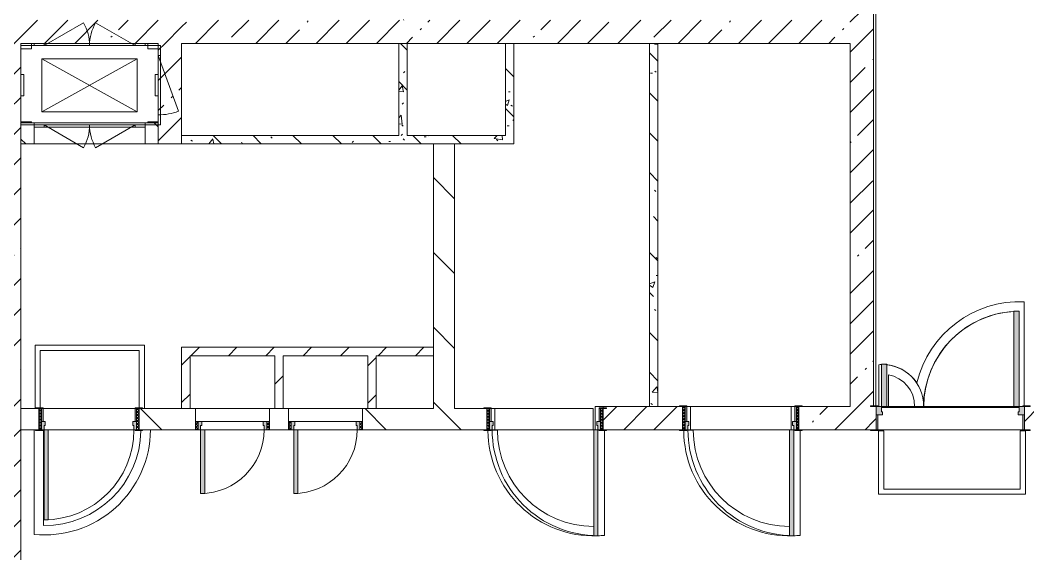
# Model space of a CAD drawing. Header units: millimetres. Extents: x 35143 to 244272, y -8553 to 29000.
# Drawn here: x 202226 to 211750, y 12229 to 17270 of the extents above; entities that cross this region are included whole.
import ezdxf

# ---------------------------------------------------------------- set-up
doc = ezdxf.new("R2010")
doc.units = ezdxf.units.MM
for name, color, linetype, lineweight, true_color in [('A-DOOR-3', 7, 'Continuous', 5, 0xaaaaaa), ('A-DOOR-4', 7, 'Continuous', 5, 0xe2e2e2), ('A-DOOR-FRAM-3', 7, 'Continuous', 5, 0xe2e2e2), ('A-DOOR-FRAM-4', 7, 'Continuous', 5, 0xaaaaaa), ('A-FLOR-2', 7, 'Continuous', 5, 0xaaaaaa), ('I-WALL-7', 7, 'Continuous', 5, 0x787878)]:
    doc.layers.add(name, color=color, linetype=linetype, lineweight=lineweight, true_color=true_color)
for name, color, linetype, lineweight in [('A-GENM-2', 7, 'Continuous', 5), ('A-WALL', 7, 'Continuous', 9), ('I-WALL-5', 7, 'Continuous', 5), ('M-EQPM-2', 7, 'Continuous', 5)]:
    doc.layers.add(name, color=color, linetype=linetype, lineweight=lineweight)
pattern_1 = [(45, (117261.88, 0), (-285.1231, 285.1231), []), (45, (117547, 0), (-285.1231, 285.1231), [504.031, -100.806, 16.764, -84.042])]
pattern_2 = [(135, (117261.9, 0), (-353.5534, -353.5534), [])]
pattern_3 = [(135, (117261.9, 0), (-377.1708, -377.1708), [533.4, -88.9, 17.78, -88.9]), (135, (117261.9, 376.94), (-377.1708, -377.1708), []), (50, (117261.9, 0), (637.6445, -55.7866), [66.675, -733.425]), (355, (117261.9, 0), (-123.3494, 668.699), [53.34, -586.74]), (100.451, (117315, -4.65), (514.299, 612.908), [56.665, -623.315]), (46.184, (117261.9, 177.8), (948.7764, -147.15), [100.012, -1100.137]), (96.636, (117340.9, 165.5), (830.909, 865.997), [84.998, -934.973]), (351.184, (117261.9, 177.8), (830.918, 865.988), [80.01, -880.11]), (21, (117350.8, 133.35), (530.6506, -357.9283), [66.675, -733.425]), (326, (117350.8, 133.35), (216.308, 644.6585), [53.34, -586.74]), (71.451, (117395, 103.5), (746.9596, 286.7243), [56.665, -623.315]), (37.5, (117261.88, 0), (10.81053, 295.9426), [16.764, -562.864, 16.764, -578.866, -588.962]), (37.5, (117261.88, 0), (10.81053, 295.9426), [-1175.258, 16.764, -572.198]), (7.5, (117261.88, 0), (233.8692, 350.6318), [16.764, -322.834, 16.764, -549.529, -224.472]), (7.5, (117261.88, 0), (233.8692, 350.6318), [-905.891, 16.764, -207.708]), (327.5, (117063.63, 0), (474.5678, -20.0513), [16.764, -205.486, 16.764, -676.656, -920.115]), (327.5, (117063.63, 0), (474.5678, -20.0513), [-915.67, 16.764, -903.351]), (317.5, (116974.73, 0), (518.4522, 88.9934), [16.764, -272.161, 16.764, -443.738, -653.415]), (317.5, (116974.73, 0), (518.4522, 88.9934), [-749.427, 16.764, -636.651])]
pattern_4 = [(45, (117261.88, 0), (-176.7767, 176.7767), [])]

# ---------------------------------------------------------------- blocks, each defined once
blk = doc.blocks.new('110_Дверь_СКБ_1Ст_Внутренняя1 - Д-8 950x2100h_охрана-V90-2_1_2_птичка')
at = {"layer": 'A-DOOR-3'}
h = blk.add_hatch(dxfattribs=at)
h.set_pattern_fill('FP_100', color=256, style=0, pattern_type=2)
h.set_pattern_definition([(135, (1826.41, 164.685), (-14.14214, -14.14214), []), (225, (1826.41, 164.685), (14.14214, -14.14214), [])])
h.paths.add_polyline_path([(487.5, 100), (462.5, 100), (462.5, -100), (487.5, -100), (487.5, -34.8)])
at = {"layer": 'A-DOOR-4'}
h = blk.add_hatch(color=256, dxfattribs=at)
h.paths.add_polyline_path([(-437.5, 100), (-437.5, 20), (-402.5, 20), (-402.5, 60), (-412.5, 60), (-416.2, 100)])
h.paths.add_polyline_path([(437.5, 100), (437.5, 60), (427.5, 60), (427.5, 20), (462.5, 20), (462.5, 100)])
at = {"layer": 'A-DOOR-FRAM-3'}
for points in [[(397.5, 950), (397.5, 100), (437.5, 100), (437.5, 950)], [(-492.5, 108), (-492.5, 100), (-422.5, 100), (-422.5, 108)], [(511.4, 108), (447.5, 108), (447.5, 100), (517.5, 100), (517.5, 108)], [(-422.5, 20), (-437.5, 20), (-437.5, -100), (-422.5, -100), (-422.5, -34.8)], [(462.5, 20), (447.5, 20), (447.5, -100), (462.5, -100), (462.5, -34.8)], [(-492.5, -100), (-492.5, -108), (-422.5, -108), (-422.5, -100)], [(517.5, -100), (447.5, -100), (447.5, -108), (517.5, -108)]]:
    blk.add_hatch(color=256, dxfattribs=at).paths.add_polyline_path(points)
at = {"layer": 'A-DOOR-FRAM-4'}
h = blk.add_hatch(dxfattribs=at)
h.set_pattern_fill('FP_101', color=256, style=0, pattern_type=2)
h.set_pattern_definition([(45, (-296.384, 164.685), (-14.1421, 14.1421), []), (135, (-296.384, 164.685), (-14.1421, -14.1421), [])])
h.paths.add_polyline_path([(-437.5, 100), (-462.5, 100), (-462.5, -100), (-437.5, -100), (-437.5, -34.8)])
at = {"layer": 'A-DOOR-3'}
for p, q in [((437.5, 950), (397.5, 950)), ((397.5, 950), (397.5, 100)), ((437.5, 100), (437.5, 950)), ((397.5, 100), (437.5, 100))]:
    blk.add_line(p, q, dxfattribs=at)
blk.add_arc((437.5, 100), 850, 90, 180, dxfattribs=at)
at = {"layer": 'A-DOOR-FRAM-4'}
for p, q in [((-422.5, 108), (-492.5, 108)), ((-492.5, 108), (-492.5, 100)), ((-492.5, 100), (-422.5, 100)), ((-437.5, 100), (-462.5, 100)), ((-462.5, 100), (-462.5, -100)), ((-412.5, 100), (-437.5, 100)), ((-437.5, 100), (-437.5, 20)), ((-437.5, -100), (-437.5, 100)), ((-422.5, 100), (-437.5, 100)), ((-437.5, 100), (-437.5, 99)), ((-437.5, 99), (-422.5, 99)), ((-422.5, 100), (-422.5, 108)), ((-422.5, 99), (-422.5, 100)), ((-412.5, 60), (-412.5, 100)), ((437.5, 100), (437.5, 60)), ((462.5, 100), (437.5, 100)), ((517.5, 108), (447.5, 108)), ((447.5, 108), (447.5, 100)), ((462.5, 100), (447.5, 100)), ((447.5, 100), (447.5, 99)), ((447.5, 100), (517.5, 100)), ((447.5, 99), (462.5, 99)), ((462.5, 20), (462.5, 100)), ((487.5, 100), (462.5, 100)), ((462.5, 100), (462.5, -100)), ((462.5, 99), (462.5, 100)), ((487.5, -100), (487.5, 100)), ((517.5, 100), (517.5, 108)), ((-437.5, 20), (-402.5, 20)), ((-422.5, 20), (-437.5, 20)), ((-437.5, 20), (-437.5, -100)), ((-422.5, -100), (-422.5, 20)), ((-402.5, 60), (-412.5, 60)), ((-402.5, 20), (-402.5, 60)), ((437.5, 60), (427.5, 60)), ((427.5, 60), (427.5, 20)), ((427.5, 20), (462.5, 20)), ((462.5, 20), (447.5, 20)), ((447.5, 20), (447.5, -100)), ((462.5, -100), (462.5, 20)), ((-422.5, -100), (-492.5, -100)), ((-492.5, -100), (-492.5, -108)), ((-492.5, -108), (-422.5, -108)), ((-462.5, -100), (-437.5, -100)), ((-437.5, -100), (-422.5, -100)), ((-422.5, -108), (-422.5, -100)), ((447.5, -100), (462.5, -100)), ((517.5, -100), (447.5, -100)), ((447.5, -100), (447.5, -108)), ((447.5, -108), (517.5, -108)), ((462.5, -100), (487.5, -100)), ((517.5, -108), (517.5, -100))]:
    blk.add_line(p, q, dxfattribs=at)
blk = doc.blocks.new('DOR_Проход в стене_Прямоугольный - 1050x1150 EI30-23344994-2_1_2_птичка')
at = {"layer": 'A-DOOR-3'}
for p, q in [((525, 100), (-525, 100)), ((525, -100), (-525, -100))]:
    blk.add_line(p, q, dxfattribs=at)
blk = doc.blocks.new('110_Дверь_СКБ_2Ст - Д-1_л_Лестничная клетка EIS60 2-32142534-2_1_2_птичка')
at = {"layer": 'A-DOOR-4'}
for points in [[(662.5, 110), (662.5, 1010), (612.5, 1010), (612.5, 110)], [(-587.5, 510), (-637.5, 510), (-637.5, 110), (-587.5, 110), (-587.5, 433.2)], [(712.5, 30), (697.5, 30), (697.5, -110), (712.5, -110), (712.5, -30.6)]]:
    blk.add_hatch(color=256, dxfattribs=at).paths.add_polyline_path(points)
h = blk.add_hatch(color=256, dxfattribs=at)
h.paths.add_polyline_path([(712.5, 110), (662.5, 110), (662.5, 60), (652.5, 60), (652.5, 30), (712.5, 30)])
h.paths.add_polyline_path([(-627.5, 30), (-627.5, 60), (-637.5, 60), (-637.5, 110), (-687.5, 110), (-687.5, 30)])
at = {"layer": 'A-DOOR-FRAM-3'}
for points in [[(-672.5, 110), (-672.5, 118), (-742.5, 118), (-742.5, 110)], [(767.5, 110), (767.5, 118), (697.5, 118), (697.5, 110)], [(-672.5, 30), (-687.5, 30), (-687.5, -110), (-672.5, -110), (-672.5, -30.6)], [(-672.5, -110), (-742.5, -110), (-742.5, -118), (-672.5, -118)], [(767.5, -118), (767.5, -110), (697.5, -110), (697.5, -118)]]:
    blk.add_hatch(color=256, dxfattribs=at).paths.add_polyline_path(points)
at = {"layer": 'A-DOOR-3'}
for p, q in [((662.5, 1010), (612.5, 1010)), ((612.5, 1010), (612.5, 110)), ((662.5, 110), (662.5, 1010)), ((-637.5, 510), (-637.5, 110)), ((-587.5, 510), (-637.5, 510)), ((-587.5, 110), (-587.5, 510)), ((-637.5, 110), (-587.5, 110)), ((612.5, 110), (662.5, 110))]:
    blk.add_line(p, q, dxfattribs=at)
for centre, radius, start, end in [((662.5, 110), 900, 90, 180), ((-637.5, 110), 400, 360, 90)]:
    blk.add_arc(centre, radius, start, end, dxfattribs=at)
at = {"layer": 'A-DOOR-FRAM-4'}
for p, q in [((-672.5, 118), (-742.5, 118)), ((-742.5, 118), (-742.5, 110)), ((-742.5, 110), (-672.5, 110)), ((-637.5, 110), (-687.5, 110)), ((-687.5, 110), (-687.5, 30)), ((-672.5, 110), (-672.5, 118)), ((-637.5, 60), (-637.5, 110)), ((662.5, 110), (662.5, 60)), ((712.5, 110), (662.5, 110)), ((767.5, 118), (697.5, 118)), ((697.5, 118), (697.5, 110)), ((697.5, 110), (767.5, 110)), ((712.5, 30), (712.5, 110)), ((767.5, 110), (767.5, 118)), ((-687.5, 30), (-627.5, 30)), ((-672.5, 30), (-687.5, 30)), ((-687.5, 30), (-687.5, -110)), ((-672.5, -110), (-672.5, 30)), ((-627.5, 60), (-637.5, 60)), ((-627.5, 30), (-627.5, 60)), ((662.5, 60), (652.5, 60)), ((652.5, 60), (652.5, 30)), ((652.5, 30), (712.5, 30)), ((712.5, 30), (697.5, 30)), ((697.5, 30), (697.5, -110)), ((712.5, -110), (712.5, 30)), ((-672.5, -110), (-742.5, -110)), ((-742.5, -110), (-742.5, -118)), ((-742.5, -118), (-672.5, -118)), ((-687.5, -110), (-672.5, -110)), ((-672.5, -118), (-672.5, -110)), ((697.5, -110), (712.5, -110)), ((767.5, -110), (697.5, -110)), ((697.5, -110), (697.5, -118)), ((697.5, -118), (767.5, -118)), ((767.5, -118), (767.5, -110))]:
    blk.add_line(p, q, dxfattribs=at)
blk = doc.blocks.new('110_Дверь_СКБ_1Ст_Внутренняя1 - Д-3 _п_ 1100x2100h_много всего-32102842-2_1_2_птичка')
at = {"layer": 'A-DOOR-3'}
h = blk.add_hatch(dxfattribs=at)
h.set_pattern_fill('FP_36', color=256, style=0, pattern_type=2)
h.set_pattern_definition([(135, (1751.41, 174.685), (-14.14214, -14.14214), []), (225, (1751.41, 174.685), (14.14214, -14.14214), [])])
h.paths.add_polyline_path([(562.5, 110), (537.5, 110), (537.5, -110), (562.5, -110), (562.5, -24.8)])
at = {"layer": 'A-DOOR-4'}
h = blk.add_hatch(color=256, dxfattribs=at)
h.paths.add_polyline_path([(512.5, 110), (512.5, 70), (502.5, 70), (502.5, 30), (537.5, 30), (537.5, 110)])
h.paths.add_polyline_path([(-487.5, 110), (-512.5, 110), (-512.5, 30), (-477.5, 30), (-477.5, 70), (-487.5, 70)])
at = {"layer": 'A-DOOR-FRAM-3'}
for points in [[(-487.5, 1110), (-487.5, 110), (-447.5, 110), (-447.5, 1110)], [(-567.5, 118), (-567.5, 110), (-497.5, 110), (-497.5, 118)], [(592.5, 118), (522.5, 118), (522.5, 110), (592.5, 110)], [(-497.5, 30), (-512.5, 30), (-512.5, -110), (-497.5, -110), (-497.5, -24.8)], [(537.5, 30), (522.5, 30), (522.5, -110), (537.5, -110), (537.5, -24.8)], [(-567.5, -110), (-567.5, -118), (-497.5, -118), (-497.5, -110)], [(592.5, -110), (522.5, -110), (522.5, -118), (592.5, -118)]]:
    blk.add_hatch(color=256, dxfattribs=at).paths.add_polyline_path(points)
at = {"layer": 'A-DOOR-FRAM-4'}
h = blk.add_hatch(dxfattribs=at)
h.set_pattern_fill('FP_37', color=256, style=0, pattern_type=2)
h.set_pattern_definition([(45, (-371.384, 174.685), (-14.1421, 14.1421), []), (135, (-371.384, 174.685), (-14.1421, -14.1421), [])])
h.paths.add_polyline_path([(-512.5, 110), (-537.5, 110), (-537.5, -110), (-512.5, -110), (-512.5, -24.8)])
at = {"layer": 'A-DOOR-3'}
for p, q in [((-487.5, 1110), (-487.5, 110)), ((-447.5, 1110), (-487.5, 1110)), ((-447.5, 110), (-447.5, 1110)), ((-487.5, 110), (-447.5, 110))]:
    blk.add_line(p, q, dxfattribs=at)
blk.add_arc((-487.5, 110), 1000, 360, 90, dxfattribs=at)
at = {"layer": 'A-DOOR-FRAM-4'}
for p, q in [((-497.5, 118), (-567.5, 118)), ((-567.5, 118), (-567.5, 110)), ((-567.5, 110), (-497.5, 110)), ((-512.5, 110), (-537.5, 110)), ((-537.5, 110), (-537.5, -110)), ((-487.5, 110), (-512.5, 110)), ((-512.5, 110), (-512.5, 30)), ((-512.5, -110), (-512.5, 110)), ((-497.5, 110), (-512.5, 110)), ((-512.5, 110), (-512.5, 109)), ((-512.5, 109), (-497.5, 109)), ((-497.5, 110), (-497.5, 118)), ((-497.5, 109), (-497.5, 110)), ((-487.5, 70), (-487.5, 110)), ((512.5, 110), (512.5, 70)), ((537.5, 110), (512.5, 110)), ((592.5, 118), (522.5, 118)), ((522.5, 118), (522.5, 110)), ((537.5, 110), (522.5, 110)), ((522.5, 110), (522.5, 109)), ((522.5, 110), (592.5, 110)), ((522.5, 109), (537.5, 109)), ((537.5, 30), (537.5, 110)), ((562.5, 110), (537.5, 110)), ((537.5, 110), (537.5, -110)), ((537.5, 109), (537.5, 110)), ((562.5, -110), (562.5, 110)), ((592.5, 110), (592.5, 118)), ((-512.5, 30), (-477.5, 30)), ((-497.5, 30), (-512.5, 30)), ((-512.5, 30), (-512.5, -110)), ((-497.5, -110), (-497.5, 30)), ((-477.5, 70), (-487.5, 70)), ((-477.5, 30), (-477.5, 70)), ((512.5, 70), (502.5, 70)), ((502.5, 70), (502.5, 30)), ((502.5, 30), (537.5, 30)), ((537.5, 30), (522.5, 30)), ((522.5, 30), (522.5, -110)), ((537.5, -110), (537.5, 30)), ((-497.5, -110), (-567.5, -110)), ((-567.5, -110), (-567.5, -118)), ((-567.5, -118), (-497.5, -118)), ((-537.5, -110), (-512.5, -110)), ((-512.5, -110), (-497.5, -110)), ((-497.5, -118), (-497.5, -110)), ((522.5, -110), (537.5, -110)), ((592.5, -110), (522.5, -110)), ((522.5, -110), (522.5, -118)), ((522.5, -118), (592.5, -118)), ((537.5, -110), (562.5, -110)), ((592.5, -118), (592.5, -110))]:
    blk.add_line(p, q, dxfattribs=at)
blk = doc.blocks.new('110_Дверь_СКБ_1Ст_Внутренняя1 - Д-3 _п_ 1100x2100h_много всего-32102838-2_1_2_птичка')
at = {"layer": 'A-DOOR-3'}
h = blk.add_hatch(dxfattribs=at)
h.set_pattern_fill('FP_40', color=256, style=0, pattern_type=2)
h.set_pattern_definition([(135, (1751.41, 164.685), (-14.14214, -14.14214), []), (225, (1751.41, 164.685), (14.14214, -14.14214), [])])
h.paths.add_polyline_path([(562.5, 100), (537.5, 100), (537.5, -100), (562.5, -100), (562.5, -34.8)])
at = {"layer": 'A-DOOR-4'}
h = blk.add_hatch(color=256, dxfattribs=at)
h.paths.add_polyline_path([(512.5, 100), (512.5, 60), (502.5, 60), (502.5, 20), (537.5, 20), (537.5, 100)])
h.paths.add_polyline_path([(-487.5, 100), (-512.5, 100), (-512.5, 20), (-477.5, 20), (-477.5, 60), (-487.5, 60)])
at = {"layer": 'A-DOOR-FRAM-3'}
for points in [[(-487.5, 1100), (-487.5, 100), (-447.5, 100), (-447.5, 1100)], [(-567.5, 108), (-567.5, 100), (-497.5, 100), (-497.5, 108)], [(592.5, 108), (522.5, 108), (522.5, 100), (592.5, 100)], [(-497.5, 20), (-512.5, 20), (-512.5, -100), (-497.5, -100), (-497.5, -34.8)], [(537.5, 20), (522.5, 20), (522.5, -100), (537.5, -100), (537.5, -34.8)], [(-567.5, -100), (-567.5, -108), (-497.5, -108), (-497.5, -100)], [(592.5, -100), (522.5, -100), (522.5, -108), (592.5, -108)]]:
    blk.add_hatch(color=256, dxfattribs=at).paths.add_polyline_path(points)
at = {"layer": 'A-DOOR-FRAM-4'}
h = blk.add_hatch(dxfattribs=at)
h.set_pattern_fill('FP_41', color=256, style=0, pattern_type=2)
h.set_pattern_definition([(45, (-371.384, 164.685), (-14.1421, 14.1421), []), (135, (-371.384, 164.685), (-14.1421, -14.1421), [])])
h.paths.add_polyline_path([(-512.5, 100), (-537.5, 100), (-537.5, -100), (-512.5, -100), (-512.5, -34.8)])
at = {"layer": 'A-DOOR-3'}
for p, q in [((-487.5, 1100), (-487.5, 100)), ((-447.5, 1100), (-487.5, 1100)), ((-447.5, 100), (-447.5, 1100)), ((-487.5, 100), (-447.5, 100))]:
    blk.add_line(p, q, dxfattribs=at)
blk.add_arc((-487.5, 100), 1000, 360, 90, dxfattribs=at)
at = {"layer": 'A-DOOR-FRAM-4'}
for p, q in [((-497.5, 108), (-567.5, 108)), ((-567.5, 108), (-567.5, 100)), ((-567.5, 100), (-497.5, 100)), ((-512.5, 100), (-537.5, 100)), ((-537.5, 100), (-537.5, -100)), ((-487.5, 100), (-512.5, 100)), ((-512.5, 100), (-512.5, 20)), ((-512.5, -100), (-512.5, 100)), ((-497.5, 100), (-512.5, 100)), ((-512.5, 100), (-512.5, 99)), ((-512.5, 99), (-497.5, 99)), ((-497.5, 100), (-497.5, 108)), ((-497.5, 99), (-497.5, 100)), ((-487.5, 60), (-487.5, 100)), ((512.5, 100), (512.5, 60)), ((537.5, 100), (512.5, 100)), ((592.5, 108), (522.5, 108)), ((522.5, 108), (522.5, 100)), ((537.5, 100), (522.5, 100)), ((522.5, 100), (522.5, 99)), ((522.5, 100), (592.5, 100)), ((522.5, 99), (537.5, 99)), ((537.5, 20), (537.5, 100)), ((562.5, 100), (537.5, 100)), ((537.5, 100), (537.5, -100)), ((537.5, 99), (537.5, 100)), ((562.5, -100), (562.5, 100)), ((592.5, 100), (592.5, 108)), ((-512.5, 20), (-477.5, 20)), ((-497.5, 20), (-512.5, 20)), ((-512.5, 20), (-512.5, -100)), ((-497.5, -100), (-497.5, 20)), ((-477.5, 60), (-487.5, 60)), ((-477.5, 20), (-477.5, 60)), ((512.5, 60), (502.5, 60)), ((502.5, 60), (502.5, 20)), ((502.5, 20), (537.5, 20)), ((537.5, 20), (522.5, 20)), ((522.5, 20), (522.5, -100)), ((537.5, -100), (537.5, 20)), ((-497.5, -100), (-567.5, -100)), ((-567.5, -100), (-567.5, -108)), ((-567.5, -108), (-497.5, -108)), ((-537.5, -100), (-512.5, -100)), ((-512.5, -100), (-497.5, -100)), ((-497.5, -108), (-497.5, -100)), ((522.5, -100), (537.5, -100)), ((592.5, -100), (522.5, -100)), ((522.5, -100), (522.5, -108)), ((522.5, -108), (592.5, -108)), ((537.5, -100), (562.5, -100)), ((592.5, -108), (592.5, -100))]:
    blk.add_line(p, q, dxfattribs=at)
blk = doc.blocks.new('160_Подъемник - 160_Подъемник-23521422-2_1_2_птичка')
at = {"layer": 'A-GENM-2'}
for p, q in [((220, 0), (592.4, 215)), ((220, 0), (592.4, 215)), ((1080, 0), (707.6, 215)), ((1080, 0), (707.6, 215)), ((-20, -95), (-20, 0)), ((-20, 0), (0, 0)), ((0, 0), (0, -95)), ((220, 20), (125, 20)), ((125, 20), (125, 0)), ((220, 20), (125, 20)), ((125, 20), (125, 0)), ((220, 0), (220, 20)), ((1080, 20), (220, 20)), ((220, 20), (1080, 20)), ((220, 0), (220, 20)), ((1080, 20), (220, 20)), ((220, 20), (1080, 20)), ((1080, 0), (1080, 20)), ((1080, 20), (1175, 20)), ((1080, 0), (1080, 20)), ((1080, 20), (1175, 20)), ((1175, 20), (1175, 0)), ((1175, 20), (1175, 0)), ((0, -95), (-20, -95)), ((-20, -95), (-20, -655)), ((-20, -655), (-20, -95)), ((125, 0), (220, 0)), ((125, 0), (220, 0)), ((1175, 0), (1080, 0)), ((1175, 0), (1080, 0)), ((0, -655), (-191.5, -128.8)), ((0, -655), (-20, -655)), ((-20, -655), (-20, -750)), ((0, -750), (0, -655)), ((-20, -750), (0, -750)), ((125, -770), (125, -750)), ((125, -750), (220, -750)), ((125, -770), (125, -750)), ((125, -750), (220, -750)), ((220, -750), (220, -770)), ((220, -750), (592.4, -965)), ((220, -750), (220, -770)), ((220, -750), (592.4, -965)), ((1080, -750), (707.6, -965)), ((1080, -750), (707.6, -965)), ((1080, -750), (1080, -770)), ((1175, -750), (1080, -750)), ((1080, -750), (1080, -770)), ((1175, -750), (1080, -750)), ((1175, -770), (1175, -750)), ((1175, -770), (1175, -750)), ((220, -770), (125, -770)), ((220, -770), (125, -770)), ((1080, -770), (220, -770)), ((220, -770), (1080, -770)), ((220, -770), (792, -770)), ((1080, -770), (508, -770)), ((1080, -770), (1175, -770)), ((1080, -770), (1175, -770))]:
    blk.add_line(p, q, dxfattribs=at)
for centre, radius, start, end in [((220, 0), 430, 0, 30), ((220, 0), 430, 0, 30), ((1080, 0), 430, 150, 180), ((1080, 0), 430, 150, 180), ((0, -655), 560, 90, 110), ((220, -750), 430, 330, 0), ((220, -750), 430, 330, 0), ((1080, -750), 430, 180, 210), ((1080, -750), 430, 180, 210)]:
    blk.add_arc(centre, radius, start, end, dxfattribs=at)
at = {"layer": 'M-EQPM-2'}
for p, q in [((1300, 0), (0, 0)), ((0, 0), (0, -750)), ((1300, -750), (1300, 0)), ((1100, -625), (200, -125)), ((200, -625), (1100, -125)), ((1100, -125), (200, -125)), ((200, -125), (200, -625)), ((1100, -625), (1100, -125)), ((200, -625), (1100, -625)), ((0, -750), (1300, -750))]:
    blk.add_line(p, q, dxfattribs=at)
blk = doc.blocks.new('Закладная деталь приямка - 200_100-20924312-2_1_2_птичка')
at = {"layer": 'M-EQPM-2'}
for p, q in [((85000, 16755), (84970, 16755)), ((85000, 16755), (84970, 16755)), ((85000, 16555), (85000, 16755)), ((85000, 16755), (85000, 16555)), ((84970, 16555), (85000, 16555)), ((85000, 16555), (84970, 16555))]:
    blk.add_line(p, q, dxfattribs=at)
blk = doc.blocks.new('Закладная деталь приямка - 200_100-V151-2_1_2_птичка')
at = {"layer": 'M-EQPM-2'}
for p, q in [((86240, 16755), (86240, 16555)), ((86240, 16555), (86240, 16755)), ((86270, 16755), (86240, 16755)), ((86240, 16755), (86270, 16755)), ((86240, 16555), (86270, 16555)), ((86240, 16555), (86270, 16555))]:
    blk.add_line(p, q, dxfattribs=at)
blk = doc.blocks.new('Закладная деталь приямка - 150_100-20924311-2_1_2_птичка')
at = {"layer": 'M-EQPM-2'}
for p, q in [((85070, 17050), (85070, 17000)), ((85070, 17050), (85070, 17000)), ((84970, 17000), (85070, 17000)), ((85070, 17000), (84970, 17000))]:
    blk.add_line(p, q, dxfattribs=at)
blk = doc.blocks.new('Закладная деталь приямка - 150_100-V152-2_1_2_птичка')
at = {"layer": 'M-EQPM-2'}
for p, q in [((86170, 17000), (86170, 17050)), ((86170, 17000), (86170, 17050)), ((86270, 17000), (86170, 17000)), ((86170, 17000), (86270, 17000))]:
    blk.add_line(p, q, dxfattribs=at)
blk = doc.blocks.new('Закладная деталь приямка - 150_100-V153-2_1_2_птичка')
at = {"layer": 'M-EQPM-2'}
for p, q in [((86270, 16310), (86170, 16310)), ((86170, 16310), (86270, 16310)), ((86170, 16310), (86170, 16300)), ((86170, 16310), (86170, 16300))]:
    blk.add_line(p, q, dxfattribs=at)
blk = doc.blocks.new('Закладная деталь приямка - 150_100-V154-2_1_2_птичка')
at = {"layer": 'M-EQPM-2'}
for p, q in [((85070, 16310), (84970, 16310)), ((84970, 16310), (85070, 16310)), ((85070, 16300), (85070, 16310)), ((85070, 16310), (85070, 16300))]:
    blk.add_line(p, q, dxfattribs=at)
blk = doc.blocks.new('110_Дверь_СКБ_1Ст - д-18 700x2100h_Технический шкаф ЭОМ и СС-V165-2_1_2_птичка')
at = {"layer": 'A-DOOR-3'}
h = blk.add_hatch(dxfattribs=at)
h.set_pattern_fill('FP_50', color=256, style=0, pattern_type=2)
h.set_pattern_definition([(135, (1951.41, 164.685), (-14.14214, -14.14214), []), (225, (1951.41, 164.685), (14.14214, -14.14214), [])])
h.paths.add_polyline_path([(362.5, 100), (337.5, 100), (337.5, 20), (362.5, 20)])
at = {"layer": 'A-DOOR-4'}
h = blk.add_hatch(color=256, dxfattribs=at)
h.paths.add_polyline_path([(312.5, 100), (312.5, 60), (302.5, 60), (302.5, 20), (337.5, 20), (337.5, 100)])
h.paths.add_polyline_path([(-287.5, 100), (-312.5, 100), (-312.5, 20), (-277.5, 20), (-277.5, 60), (-287.5, 60)])
at = {"layer": 'A-DOOR-FRAM-3'}
blk.add_hatch(color=256, dxfattribs=at).paths.add_polyline_path([(272.5, 700), (272.5, 100), (312.5, 100), (312.5, 700)])
at = {"layer": 'A-DOOR-FRAM-4'}
h = blk.add_hatch(dxfattribs=at)
h.set_pattern_fill('FP_51', color=256, style=0, pattern_type=2)
h.set_pattern_definition([(45, (-171.384, 164.685), (-14.1421, 14.1421), []), (135, (-171.384, 164.685), (-14.1421, -14.1421), [])])
h.paths.add_polyline_path([(-312.5, 100), (-337.5, 100), (-337.5, 20), (-312.5, 20)])
at = {"layer": 'A-DOOR-3'}
for p, q in [((312.5, 700), (272.5, 700)), ((272.5, 700), (272.5, 100)), ((312.5, 100), (312.5, 700)), ((272.5, 100), (312.5, 100))]:
    blk.add_line(p, q, dxfattribs=at)
blk.add_arc((312.5, 100), 600, 90, 180, dxfattribs=at)
at = {"layer": 'A-DOOR-FRAM-4'}
for p, q in [((-312.5, 100), (-337.5, 100)), ((-337.5, 100), (-337.5, 20)), ((-287.5, 100), (-312.5, 100)), ((-312.5, 100), (-312.5, 20)), ((-312.5, 20), (-312.5, 100)), ((-287.5, 60), (-287.5, 100)), ((-287.5, 100), (272.5, 100)), ((312.5, 100), (312.5, 60)), ((337.5, 100), (312.5, 100)), ((337.5, 20), (337.5, 100)), ((362.5, 100), (337.5, 100)), ((337.5, 100), (337.5, 20)), ((362.5, 20), (362.5, 100)), ((-337.5, 20), (-312.5, 20)), ((-312.5, 20), (-277.5, 20)), ((-277.5, 60), (-287.5, 60)), ((-277.5, 20), (-277.5, 60)), ((302.5, 20), (-277.5, 20)), ((312.5, 60), (302.5, 60)), ((302.5, 60), (302.5, 20)), ((302.5, 20), (337.5, 20)), ((337.5, 20), (362.5, 20))]:
    blk.add_line(p, q, dxfattribs=at)

msp = doc.modelspace()

# ---------------------------------------------------------------- hatches: boundary and pattern name
at = {"layer": 'I-WALL-5'}
h = msp.add_hatch(dxfattribs=at)
h.set_pattern_fill('FP_95', color=256, style=0, pattern_type=2)
h.set_pattern_definition(pattern_1)
h.paths.add_polyline_path([(210261.9, 13400), (210291.9, 13400), (210291.9, 13620), (210261.9, 13620), (210261.9, 13628), (210291.9, 13628), (210291.9, 21550), (210071.9, 21550), (210071.9, 13400)])
h = msp.add_hatch(dxfattribs=at)
h.set_pattern_fill('FP_95', color=256, style=0, pattern_type=2)
h.set_pattern_definition(pattern_1)
h.paths.add_polyline_path([(202231.9, 16300), (202231.9, 17270), (202121.9, 17270), (202121.9, 16300)])
h = msp.add_hatch(dxfattribs=at)
h.set_pattern_fill('FP_95', color=256, style=0, pattern_type=2)
h.set_pattern_definition(pattern_1)
h.paths.add_polyline_path([(203531.9, 17050), (203751.9, 17050), (203751.9, 17270), (202231.9, 17270), (202231.9, 17050), (203305.5, 17050)])
h = msp.add_hatch(dxfattribs=at)
h.set_pattern_fill('FP_95', color=256, style=0, pattern_type=2)
h.set_pattern_definition(pattern_1)
h.paths.add_polyline_path([(210071.9, 17050), (210071.9, 17270), (203751.9, 17270), (203751.9, 17050), (208870.7, 17050)])
h = msp.add_hatch(dxfattribs=at)
h.set_pattern_fill('FP_95', color=256, style=0, pattern_type=2)
h.set_pattern_definition(pattern_1)
h.paths.add_polyline_path([(203751.9, 16100), (203751.9, 17050), (203531.9, 17050), (203531.9, 16100)])
h = msp.add_hatch(dxfattribs=at)
h.set_pattern_fill('FP_95', color=256, style=0, pattern_type=2)
h.set_pattern_definition(pattern_1)
h.paths.add_polyline_path([(202121.9, 10400), (202231.9, 10400), (202231.9, 16300), (202121.9, 16300), (202121.9, 10642.6)])
h = msp.add_hatch(dxfattribs=at)
h.set_pattern_fill('FP_98', color=256, style=0, pattern_type=2)
h.set_pattern_definition(pattern_2)
h.paths.add_polyline_path([(202231.9, 16100), (202356.9, 16100), (202356.9, 16300), (202231.9, 16300)])
h.paths.add_polyline_path([(203531.9, 16100), (203531.9, 16300), (203406.9, 16300), (203406.9, 16100)])
h = msp.add_hatch(dxfattribs=at)
h.set_pattern_fill('FP_98', color=256, style=0, pattern_type=2)
h.set_pattern_definition(pattern_2)
h.paths.add_polyline_path([(206331.9, 13600), (206331.9, 16100), (206131.9, 16100), (206131.9, 13600)])
h = msp.add_hatch(dxfattribs=at)
h.set_pattern_fill('FP_99', color=256, style=0, pattern_type=2)
h.set_pattern_definition(pattern_4)
h.paths.add_polyline_path([(203831.9, 13600), (203831.9, 14180), (203751.9, 14180), (203751.9, 13600)])
h = msp.add_hatch(dxfattribs=at)
h.set_pattern_fill('FP_99', color=256, style=0, pattern_type=2)
h.set_pattern_definition(pattern_4)
h.paths.add_polyline_path([(205160.6, 14100), (206131.9, 14100), (206131.9, 14180), (203831.9, 14180), (203831.9, 14100), (204711.9, 14100)])
h = msp.add_hatch(dxfattribs=at)
h.set_pattern_fill('FP_99', color=256, style=0, pattern_type=2)
h.set_pattern_definition(pattern_4)
h.paths.add_polyline_path([(204711.9, 13600), (204711.9, 14100), (204631.9, 14100), (204631.9, 13600)])
h = msp.add_hatch(dxfattribs=at)
h.set_pattern_fill('FP_99', color=256, style=0, pattern_type=2)
h.set_pattern_definition(pattern_4)
h.paths.add_polyline_path([(205591.9, 13600), (205591.9, 14100), (205511.9, 14100), (205511.9, 13600)])
h = msp.add_hatch(dxfattribs=at)
h.set_pattern_fill('FP_95', color=256, style=0, pattern_type=2)
h.set_pattern_definition(pattern_1)
h.paths.add_polyline_path([(207766.9, 13400), (208486.9, 13400), (208486.9, 13620), (207736.9, 13620), (207736.9, 13608), (207766.9, 13608), (207766.9, 13600), (207736.9, 13600), (207736.9, 13400)])
h.paths.add_polyline_path([(209798.2, 13400), (210071.9, 13400), (210071.9, 13620), (209586.9, 13620), (209586.9, 13400), (209616.9, 13400)])
h = msp.add_hatch(dxfattribs=at)
h.set_pattern_fill('FP_95', color=256, style=0, pattern_type=2)
h.set_pattern_definition(pattern_1)
h.paths.add_polyline_path([(211771.9, 13400), (212061.9, 13400), (212061.9, 13620), (211716.9, 13620), (211716.9, 13400)])
h.paths.add_polyline_path([(210291.9, 13400), (210316.9, 13400), (210316.9, 13620), (210291.9, 13620), (210291.9, 13534.8)])
h = msp.add_hatch(dxfattribs=at)
h.set_pattern_fill('FP_98', color=256, style=0, pattern_type=2)
h.set_pattern_definition(pattern_2)
h.paths.add_polyline_path([(202371.9, 13400), (202401.9, 13400), (202401.9, 13600), (202231.9, 13600), (202231.9, 13400)])
h.paths.add_polyline_path([(203381.9, 13400), (203881.9, 13400), (203881.9, 13600), (203351.9, 13600), (203351.9, 13400)])
h.paths.add_polyline_path([(204581.9, 13400), (204761.9, 13400), (204761.9, 13600), (204581.9, 13600), (204581.9, 13480)])
h = msp.add_hatch(dxfattribs=at)
h.set_pattern_fill('FP_98', color=256, style=0, pattern_type=2)
h.set_pattern_definition(pattern_2)
h.paths.add_polyline_path([(206088.1, 13400), (206636.9, 13400), (206636.9, 13600), (205461.9, 13600), (205461.9, 13400)])
at = {"layer": 'I-WALL-7'}
h = msp.add_hatch(dxfattribs=at)
h.set_pattern_fill('FP_104', color=256, style=0, pattern_type=2)
h.set_pattern_definition(pattern_3)
h.paths.add_polyline_path([(205883.6, 16180), (205883.6, 17050), (205803.6, 17050), (205803.6, 16180)])
h.paths.add_polyline_path([(205883.6, 17270), (205883.6, 21235.8), (205803.6, 21235.8), (205803.6, 17270)])
h = msp.add_hatch(dxfattribs=at)
h.set_pattern_fill('FP_104', color=256, style=0, pattern_type=2)
h.set_pattern_definition(pattern_3)
h.paths.add_polyline_path([(206891.9, 16180), (206891.9, 17050), (206811.9, 17050), (206811.9, 16180)])
h = msp.add_hatch(dxfattribs=at)
h.set_pattern_fill('FP_104', color=256, style=0, pattern_type=2)
h.set_pattern_definition(pattern_3)
h.paths.add_polyline_path([(208252.6, 13620), (208252.6, 17050), (208172.6, 17050), (208172.6, 13620)])
h = msp.add_hatch(dxfattribs=at)
h.set_pattern_fill('FP_104', color=256, style=0, pattern_type=2)
h.set_pattern_definition(pattern_3)
h.paths.add_polyline_path([(206891.9, 16100), (206891.9, 16180), (203751.9, 16180), (203751.9, 16100), (206331.9, 16100)])

# ---------------------------------------------------------------- linework, layer by layer
at = {"layer": 'A-FLOR-2'}
for p, q in [((210311.9, 21130), (210311.9, 13628)), ((211715.5, 13628), (211715.5, 14609.2)), ((202366.6, 14200), (202366.6, 13600)), ((203401.9, 14200), (202366.6, 14200)), ((203401.9, 13600), (203401.9, 14200)), ((202416.6, 13608), (202416.6, 14150)), ((202416.6, 14150), (203351.9, 14150)), ((203351.9, 14150), (203351.9, 13608)), ((210341.4, 14014.7), (210341.4, 13621.1)), ((210431.4, 13621.1), (210431.4, 13920.9)), ((207661.9, 13620), (207736.9, 13620)), ((208526.9, 13620), (208561.9, 13620)), ((208561.9, 13620), (208561.9, 13400)), ((209511.9, 13400), (209511.9, 13620)), ((209511.9, 13620), (209546.9, 13620)), ((210341.4, 13621.1), (210366.9, 13621.1)), ((210416.9, 13621.1), (210431.4, 13621.1)), ((210679.9, 13621.1), (210763, 13621.1)), ((211666.9, 13621.1), (211701.9, 13621.1)), ((206676.9, 13600), (206711.9, 13600)), ((206711.9, 13600), (206711.9, 13400)), ((210366.9, 13610), (211666.9, 13610)), ((202357.6, 13400), (202357.6, 12412.1)), ((202447.6, 12497.2), (202447.6, 13400)), ((206737.4, 13397), (206676.9, 13397)), ((206686.9, 13400), (207646.9, 13400)), ((207696.9, 13398), (207686.9, 13398)), ((207747.4, 12403), (207747.4, 13392)), ((208587.4, 13397), (208526.9, 13397)), ((208561.9, 13400), (209496.9, 13400)), ((209546.9, 13398), (209536.9, 13398)), ((209597.4, 12403), (209597.4, 13392)), ((210388.6, 13390.8), (210338.6, 13390.8)), ((210338.6, 13390.8), (210338.6, 12790.8)), ((210388.6, 12840.8), (210388.6, 13390.8)), ((211727.9, 13390.8), (211677.9, 13390.8)), ((211677.9, 13390.8), (211677.9, 12840.8)), ((211727.9, 12790.8), (211727.9, 13390.8)), ((210338.6, 12790.8), (211727.9, 12790.8)), ((211677.9, 12840.8), (210388.6, 12840.8))]:
    msp.add_line(p, q, dxfattribs=at)
for centre, radius, start, end in [((211672.9, 13610.1), 1000, 87.56236, 166.45029), ((211672.9, 13610.1), 910, 93.53335, 179.3074), ((210374.9, 13621.1), 395, 91.16729, 94.87345), ((210374.9, 13621.1), 395, 34.42231, 83.89083), ((210374.9, 13621.1), 305, 360, 79.33549), ((202457.6, 13407.1), 1000, 264.26083, 359.59239), ((202457.6, 13407.1), 910, 269.37036, 359.04725), ((207647.4, 13398), 1000, 180.34644, 271.81103), ((207647.4, 13398), 910, 180.06296, 269.96818), ((209497.4, 13398), 1000, 180.34644, 271.81103), ((209497.4, 13398), 910, 180.06296, 269.96818), ((207647.4, 13398), 1000, 272.26817, 275.73917), ((209497.4, 13398), 1000, 272.26817, 275.73917)]:
    msp.add_arc(centre, radius, start, end, dxfattribs=at)
at = {"layer": 'A-WALL'}
for p, q in [((205883.6, 17050), (205803.6, 17050)), ((206891.9, 17050), (206811.9, 17050)), ((208252.6, 17050), (208172.6, 17050)), ((202231.9, 16300), (202231.9, 16100)), ((203751.9, 16180), (203751.9, 16100)), ((206331.9, 16100), (206131.9, 16100)), ((206131.9, 14100), (206131.9, 14180)), ((208172.6, 13620), (208252.6, 13620)), ((202231.9, 13600), (202231.9, 13400)), ((203751.9, 13600), (203831.9, 13600)), ((204631.9, 13600), (204711.9, 13600)), ((205511.9, 13600), (205591.9, 13600))]:
    msp.add_line(p, q, dxfattribs=at)
at = {"layer": 'I-WALL-5'}
for p, q in [((210291.9, 13628), (210291.9, 21150)), ((202231.9, 17050), (203531.9, 17050)), ((202231.9, 16300), (202231.9, 17050)), ((203531.9, 17050), (203531.9, 16100)), ((203751.9, 16180), (203751.9, 17050)), ((203751.9, 17050), (205803.6, 17050)), ((205803.6, 17050), (205803.6, 16180)), ((205883.6, 17050), (206811.9, 17050)), ((205883.6, 16180), (205883.6, 17050)), ((206811.9, 17050), (206811.9, 16180)), ((206891.9, 17050), (208172.6, 17050)), ((206891.9, 16100), (206891.9, 17050)), ((208172.6, 17050), (208172.6, 13620)), ((208252.6, 17050), (210071.9, 17050)), ((208252.6, 13620), (208252.6, 17050)), ((210071.9, 17050), (210071.9, 13620)), ((202231.9, 16300), (203531.9, 16300)), ((202356.9, 16100), (202356.9, 16300)), ((203406.9, 16300), (203406.9, 16100)), ((202231.9, 13600), (202231.9, 16100)), ((202231.9, 16100), (206131.9, 16100)), ((205803.6, 16180), (203751.9, 16180)), ((206811.9, 16180), (205883.6, 16180)), ((206131.9, 16100), (206131.9, 14180)), ((206331.9, 13600), (206331.9, 16100)), ((206331.9, 16100), (206891.9, 16100)), ((206131.9, 14180), (203751.9, 14180)), ((203751.9, 14180), (203751.9, 13600)), ((203831.9, 14100), (204631.9, 14100)), ((203831.9, 13600), (203831.9, 14100)), ((204631.9, 14100), (204631.9, 13600)), ((204711.9, 14100), (205511.9, 14100)), ((204711.9, 13600), (204711.9, 14100)), ((205511.9, 14100), (205511.9, 13600)), ((205591.9, 14100), (206131.9, 14100)), ((205591.9, 13600), (205591.9, 14100)), ((206131.9, 14100), (206131.9, 13600)), ((207661.9, 13620), (207661.9, 13400)), ((208172.6, 13620), (207736.9, 13620)), ((207736.9, 13620), (207736.9, 13608)), ((208456.9, 13620), (208252.6, 13620)), ((208561.9, 13620), (209511.9, 13620)), ((210071.9, 13620), (209616.9, 13620)), ((210416.9, 13620), (211616.9, 13620)), ((202371.9, 13600), (202231.9, 13600)), ((202441.9, 13600), (203311.9, 13600)), ((203751.9, 13600), (203381.9, 13600)), ((203831.9, 13600), (204631.9, 13600)), ((203881.9, 13480), (203881.9, 13600)), ((204581.9, 13600), (204581.9, 13480)), ((204711.9, 13600), (205511.9, 13600)), ((204761.9, 13480), (204761.9, 13600)), ((205461.9, 13600), (205461.9, 13480)), ((206131.9, 13600), (205591.9, 13600)), ((206606.9, 13600), (206331.9, 13600)), ((206711.9, 13600), (207641.9, 13600)), ((207641.9, 13400), (207641.9, 13600)), ((202231.9, 10400), (202231.9, 13400)), ((202231.9, 13400), (202371.9, 13400)), ((203301.9, 13400), (202491.9, 13400)), ((203381.9, 13400), (203881.9, 13400)), ((204581.9, 13400), (204761.9, 13400)), ((205461.9, 13400), (206606.9, 13400)), ((207766.9, 13400), (208456.9, 13400)), ((208561.9, 13400), (208536.9, 13400)), ((209616.9, 13400), (210261.9, 13400)), ((211701.9, 13400), (210331.9, 13400))]:
    msp.add_line(p, q, dxfattribs=at)

# ---------------------------------------------------------------- block references
at = {"layer": 'A-DOOR-3', "rotation": 180}
for name, p in [('DOR_Проход в стене_Прямоугольный - 1050x1150 EI30-23344994-2_1_2_птичка', (202881.9, 16200)), ('110_Дверь_СКБ_1Ст_Внутренняя1 - Д-3 _п_ 1100x2100h_много всего-32102842-2_1_2_птичка', (209049.4, 13510)), ('110_Дверь_СКБ_1Ст_Внутренняя1 - Д-8 950x2100h_охрана-V90-2_1_2_птичка', (202889.4, 13500)), ('110_Дверь_СКБ_1Ст_Внутренняя1 - Д-3 _п_ 1100x2100h_много всего-32102838-2_1_2_птичка', (207199.4, 13500)), ('110_Дверь_СКБ_1Ст - д-18 700x2100h_Технический шкаф ЭОМ и СС-V165-2_1_2_птичка', (204244.4, 13500)), ('110_Дверь_СКБ_1Ст - д-18 700x2100h_Технический шкаф ЭОМ и СС-V165-2_1_2_птичка', (205124.4, 13500))]:
    msp.add_blockref(name, p, dxfattribs=at)
at = {"layer": 'A-DOOR-3'}
msp.add_blockref('110_Дверь_СКБ_2Ст - Д-1_л_Лестничная клетка EIS60 2-32142534-2_1_2_птичка', (211004.4, 13510), dxfattribs=at)
at = {"layer": 'M-EQPM-2', "rotation": 180}
msp.add_blockref('160_Подъемник - 160_Подъемник-23521422-2_1_2_птичка', (203531.9, 16280), dxfattribs=at)
at = {"layer": 'M-EQPM-2'}
for name in ['Закладная деталь приямка - 150_100-20924311-2_1_2_птичка', 'Закладная деталь приямка - 150_100-V152-2_1_2_птичка', 'Закладная деталь приямка - 200_100-20924312-2_1_2_птичка', 'Закладная деталь приямка - 200_100-V151-2_1_2_птичка', 'Закладная деталь приямка - 150_100-V154-2_1_2_птичка', 'Закладная деталь приямка - 150_100-V153-2_1_2_птичка']:
    msp.add_blockref(name, (117261.9, 0), dxfattribs=at)

doc.saveas('drawing.dxf')
